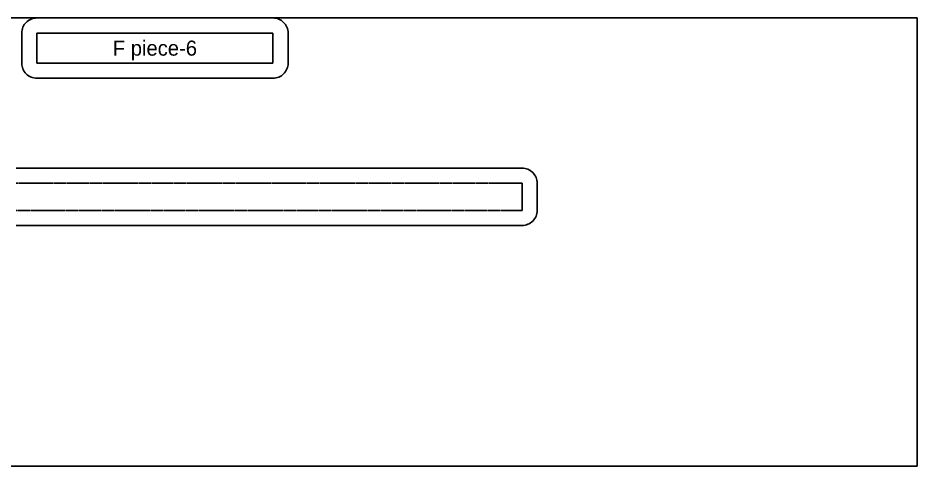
# Model space of a CAD drawing. Header units: millimetres. Extents: x 0 to 1372, y 0 to 297.
# Drawn here: x 776 to 1372, y 0 to 297 of the extents above; entities that cross this region are included whole.
import ezdxf
from ezdxf.enums import TextEntityAlignment as Align

# ---------------------------------------------------------------- set-up
doc = ezdxf.new("R2010")
doc.units = ezdxf.units.MM
doc.linetypes.add('DASHED', pattern=[1.524, 1.27, -0.254])
for name, color, linetype in [('CUT', 7, 'Continuous'), ('LABEL', 3, 'Continuous'), ('STITCH', 1, 'DASHED')]:
    doc.layers.add(name, color=color, linetype=linetype)

msp = doc.modelspace()

# ---------------------------------------------------------------- linework, layer by layer
at = {"layer": 'CUT'}
msp.add_lwpolyline([(778.623, 287.12), (778.623, 285.87), (778.623, 284.62), (778.623, 283.37), (778.623, 282.12), (778.623, 280.87), (778.623, 279.62), (778.623, 278.37), (778.623, 277.12), (778.623, 275.87), (778.623, 274.62), (778.623, 273.37), (778.623, 272.12), (778.623, 270.87), (778.623, 269.62), (778.623, 268.37), (778.623, 267.12), (778.671, 266.14), (778.815, 265.169), (779.053, 264.217), (779.384, 263.293), (779.804, 262.406), (780.308, 261.564), (780.893, 260.776), (781.552, 260.049), (782.279, 259.39), (783.067, 258.805), (783.909, 258.301), (784.796, 257.881), (785.72, 257.551), (786.672, 257.312), (787.643, 257.168), (788.623, 257.12), (789.845, 257.12), (945.024, 257.12), (946.004, 257.168), (946.975, 257.312), (947.927, 257.551), (948.851, 257.881), (949.738, 258.301), (950.58, 258.805), (951.368, 259.39), (952.095, 260.049), (952.754, 260.776), (953.339, 261.564), (953.843, 262.406), (954.263, 263.293), (954.593, 264.217), (954.832, 265.169), (954.976, 266.14), (955.024, 267.12), (955.024, 287.12), (954.976, 288.1), (954.832, 289.071), (954.593, 290.023), (954.263, 290.947), (953.843, 291.834), (953.339, 292.676), (952.754, 293.464), (952.095, 294.191), (951.368, 294.85), (950.58, 295.435), (949.738, 295.939), (948.851, 296.359), (947.927, 296.689), (946.975, 296.928), (946.004, 297.072), (945.024, 297.12), (943.802, 297.12), (942.58, 297.12), (941.358, 297.12), (940.136, 297.12), (938.915, 297.12), (937.693, 297.12), (936.471, 297.12), (934.027, 297.12), (932.805, 297.12), (931.583, 297.12), (929.14, 297.12), (927.918, 297.12), (926.696, 297.12), (924.252, 297.12), (923.03, 297.12), (921.808, 297.12), (920.586, 297.12), (919.364, 297.12), (918.143, 297.12), (916.921, 297.12), (914.477, 297.12), (913.255, 297.12), (912.033, 297.12), (910.811, 297.12), (909.589, 297.12), (908.367, 297.12), (907.146, 297.12), (905.924, 297.12), (904.702, 297.12), (903.48, 297.12), (902.258, 297.12), (901.036, 297.12), (899.814, 297.12), (898.592, 297.12), (897.371, 297.12), (896.149, 297.12), (894.927, 297.12), (893.705, 297.12), (892.483, 297.12), (891.261, 297.12), (890.039, 297.12), (888.817, 297.12), (887.595, 297.12), (886.374, 297.12), (885.152, 297.12), (883.93, 297.12), (882.708, 297.12), (880.264, 297.12), (879.042, 297.12), (877.82, 297.12), (875.377, 297.12), (874.155, 297.12), (872.933, 297.12), (871.711, 297.12), (870.489, 297.12), (869.267, 297.12), (868.045, 297.12), (866.823, 297.12), (865.602, 297.12), (863.158, 297.12), (861.936, 297.12), (860.714, 297.12), (859.492, 297.12), (858.27, 297.12), (855.826, 297.12), (854.605, 297.12), (853.383, 297.12), (852.161, 297.12), (850.939, 297.12), (849.717, 297.12), (848.495, 297.12), (846.051, 297.12), (844.83, 297.12), (843.608, 297.12), (842.386, 297.12), (841.164, 297.12), (838.72, 297.12), (837.498, 297.12), (836.276, 297.12), (835.054, 297.12), (833.833, 297.12), (831.389, 297.12), (830.167, 297.12), (828.945, 297.12), (827.723, 297.12), (824.057, 297.12), (821.614, 297.12), (820.392, 297.12), (819.17, 297.12), (817.948, 297.12), (816.726, 297.12), (815.504, 297.12), (814.282, 297.12), (810.617, 297.12), (809.395, 297.12), (808.173, 297.12), (806.951, 297.12), (804.507, 297.12), (803.285, 297.12), (802.064, 297.12), (800.842, 297.12), (799.62, 297.12), (798.398, 297.12), (797.176, 297.12), (795.954, 297.12), (794.732, 297.12), (793.51, 297.12), (792.288, 297.12), (791.067, 297.12), (789.845, 297.12), (788.623, 297.12), (787.643, 297.072), (786.672, 296.928), (785.72, 296.689), (784.796, 296.359), (783.909, 295.939), (783.067, 295.435), (782.279, 294.85), (781.552, 294.191), (780.893, 293.464), (780.308, 292.676), (779.804, 291.834), (779.384, 290.947), (779.053, 290.023), (778.815, 289.071), (778.671, 288.1)], close=True, dxfattribs=at)
msp.add_lwpolyline([(774.845, 159.519), (776.993, 159.519), (779.142, 159.519), (781.29, 159.519), (783.439, 159.519), (785.587, 159.519), (787.736, 159.519), (789.884, 159.519), (794.181, 159.519), (796.329, 159.519), (798.478, 159.519), (800.626, 159.519), (802.775, 159.519), (804.923, 159.519), (807.072, 159.519), (809.22, 159.519), (811.369, 159.519), (813.517, 159.519), (815.665, 159.519), (817.814, 159.519), (819.962, 159.519), (822.111, 159.519), (824.259, 159.519), (826.408, 159.519), (828.556, 159.519), (830.705, 159.519), (832.853, 159.519), (835.001, 159.519), (837.15, 159.519), (839.298, 159.519), (841.447, 159.519), (843.595, 159.519), (845.744, 159.519), (847.892, 159.519), (850.041, 159.519), (852.189, 159.519), (856.486, 159.519), (858.634, 159.519), (860.783, 159.519), (862.931, 159.519), (865.08, 159.519), (867.228, 159.519), (869.376, 159.519), (871.525, 159.519), (873.673, 159.519), (875.822, 159.519), (877.97, 159.519), (880.119, 159.519), (882.267, 159.519), (884.416, 159.519), (886.564, 159.519), (888.712, 159.519), (890.861, 159.519), (893.009, 159.519), (895.158, 159.519), (897.306, 159.519), (899.455, 159.519), (901.603, 159.519), (903.752, 159.519), (905.9, 159.519), (908.048, 159.519), (910.197, 159.519), (912.345, 159.519), (914.494, 159.519), (916.642, 159.519), (918.791, 159.519), (920.939, 159.519), (923.088, 159.519), (925.236, 159.519), (927.384, 159.519), (929.533, 159.519), (931.681, 159.519), (933.83, 159.519), (935.978, 159.519), (938.127, 159.519), (940.275, 159.519), (942.424, 159.519), (944.572, 159.519), (946.72, 159.519), (948.869, 159.519), (951.017, 159.519), (953.166, 159.519), (955.314, 159.519), (957.463, 159.519), (959.611, 159.519), (961.76, 159.519), (963.908, 159.519), (966.056, 159.519), (968.205, 159.519), (972.502, 159.519), (974.65, 159.519), (976.799, 159.519), (978.947, 159.519), (981.096, 159.519), (983.244, 159.519), (985.392, 159.519), (987.541, 159.519), (989.689, 159.519), (991.838, 159.519), (993.986, 159.519), (996.135, 159.519), (998.283, 159.519), (1000.431, 159.519), (1002.58, 159.519), (1004.728, 159.519), (1006.877, 159.519), (1009.025, 159.519), (1011.174, 159.519), (1013.322, 159.519), (1015.471, 159.519), (1017.619, 159.519), (1019.768, 159.519), (1021.916, 159.519), (1024.064, 159.519), (1026.213, 159.519), (1028.361, 159.519), (1030.51, 159.519), (1032.658, 159.519), (1034.807, 159.519), (1036.955, 159.519), (1039.103, 159.519), (1041.252, 159.519), (1043.4, 159.519), (1045.549, 159.519), (1047.697, 159.519), (1049.846, 159.519), (1051.994, 159.519), (1054.143, 159.519), (1056.291, 159.519), (1058.439, 159.519), (1060.588, 159.519), (1062.736, 159.519), (1064.885, 159.519), (1067.033, 159.519), (1069.182, 159.519), (1071.33, 159.519), (1073.479, 159.519), (1075.627, 159.519), (1077.775, 159.519), (1079.924, 159.519), (1082.072, 159.519), (1084.221, 159.519), (1086.369, 159.519), (1088.518, 159.519), (1092.815, 159.519), (1094.963, 159.519), (1097.111, 159.519), (1099.26, 159.519), (1101.408, 159.519), (1103.557, 159.519), (1105.705, 159.519), (1107.854, 159.519), (1110.002, 159.519), (1110.982, 159.567), (1111.953, 159.711), (1112.905, 159.95), (1113.829, 160.28), (1114.716, 160.7), (1115.558, 161.204), (1116.346, 161.789), (1117.073, 162.448), (1117.732, 163.175), (1118.317, 163.963), (1118.821, 164.805), (1119.241, 165.692), (1119.571, 166.616), (1119.81, 167.568), (1119.954, 168.539), (1120.002, 169.519), (1120.002, 187.519), (1119.954, 188.499), (1119.81, 189.47), (1119.571, 190.422), (1119.241, 191.346), (1118.821, 192.233), (1118.317, 193.075), (1117.732, 193.863), (1117.073, 194.59), (1116.346, 195.249), (1115.558, 195.834), (1114.716, 196.338), (1113.829, 196.758), (1112.905, 197.088), (1111.953, 197.327), (1110.982, 197.471), (1110.002, 197.519), (1107.854, 197.519), (1105.705, 197.519), (1103.557, 197.519), (1094.963, 197.519), (1092.815, 197.519), (1088.518, 197.519), (1086.369, 197.519), (1082.072, 197.519), (1079.924, 197.519), (1077.775, 197.519), (1075.627, 197.519), (1073.479, 197.519), (1071.33, 197.519), (1069.182, 197.519), (1067.033, 197.519), (1064.885, 197.519), (1062.736, 197.519), (1060.588, 197.519), (1058.439, 197.519), (1056.291, 197.519), (1054.143, 197.519), (1051.994, 197.519), (1049.846, 197.519), (1047.697, 197.519), (1045.549, 197.519), (1043.4, 197.519), (1041.252, 197.519), (1036.955, 197.519), (1034.807, 197.519), (1030.51, 197.519), (1028.361, 197.519), (1026.213, 197.519), (1024.064, 197.519), (1021.916, 197.519), (1019.767, 197.519), (1017.619, 197.519), (1013.322, 197.519), (1011.174, 197.519), (1009.025, 197.519), (1004.728, 197.519), (1002.58, 197.519), (1000.431, 197.519), (998.283, 197.519), (996.135, 197.519), (993.986, 197.519), (991.838, 197.519), (985.392, 197.519), (983.244, 197.519), (981.095, 197.519), (978.947, 197.519), (976.799, 197.519), (974.65, 197.519), (972.502, 197.519), (968.205, 197.519), (966.056, 197.519), (961.76, 197.519), (959.611, 197.519), (955.314, 197.519), (953.166, 197.519), (951.017, 197.519), (948.869, 197.519), (946.72, 197.519), (944.572, 197.519), (942.423, 197.519), (940.275, 197.519), (935.978, 197.519), (933.83, 197.519), (931.681, 197.519), (929.533, 197.519), (927.384, 197.519), (925.236, 197.519), (923.088, 197.519), (920.939, 197.519), (916.642, 197.519), (914.494, 197.519), (912.345, 197.519), (910.197, 197.519), (908.048, 197.519), (905.9, 197.519), (903.752, 197.519), (901.603, 197.519), (899.455, 197.519), (897.306, 197.519), (895.158, 197.519), (893.009, 197.519), (890.861, 197.519), (888.712, 197.519), (886.564, 197.519), (884.416, 197.519), (882.267, 197.519), (880.119, 197.519), (875.822, 197.519), (873.673, 197.519), (871.525, 197.519), (869.376, 197.519), (867.228, 197.519), (865.08, 197.519), (862.931, 197.519), (860.783, 197.519), (858.634, 197.519), (856.486, 197.519), (852.189, 197.519), (850.04, 197.519), (847.892, 197.519), (845.744, 197.519), (841.447, 197.519), (839.298, 197.519), (832.853, 197.519), (830.705, 197.519), (828.556, 197.519), (826.408, 197.519), (824.259, 197.519), (822.111, 197.519), (819.962, 197.519), (817.814, 197.519), (815.665, 197.519), (813.517, 197.519), (811.368, 197.519), (809.22, 197.519), (807.072, 197.519), (804.923, 197.519), (802.775, 197.519), (800.626, 197.519), (798.478, 197.519), (796.329, 197.519), (794.181, 197.519), (789.884, 197.519), (787.736, 197.519), (783.439, 197.519), (781.29, 197.519), (779.142, 197.519), (776.993, 197.519), (774.845, 197.519)], dxfattribs=at)
at = {"layer": 'LABEL'}
msp.add_lwpolyline([(0, 297.12), (1371.6, 297.12), (1371.6, 0), (0, 0)], close=True, dxfattribs=at)
at = {"layer": 'STITCH'}
msp.add_lwpolyline([(788.623, 287.12), (789.845, 287.12), (791.067, 287.12), (792.288, 287.12), (793.51, 287.12), (794.732, 287.12), (795.954, 287.12), (797.176, 287.12), (798.398, 287.12), (799.62, 287.12), (800.842, 287.12), (802.064, 287.12), (803.285, 287.12), (804.507, 287.12), (805.729, 287.12), (806.951, 287.12), (808.173, 287.12), (809.395, 287.12), (810.617, 287.12), (811.839, 287.12), (813.061, 287.12), (814.282, 287.12), (815.504, 287.12), (816.726, 287.12), (817.948, 287.12), (819.17, 287.12), (820.392, 287.12), (821.614, 287.12), (822.836, 287.12), (824.057, 287.12), (825.279, 287.12), (826.501, 287.12), (827.723, 287.12), (828.945, 287.12), (830.167, 287.12), (831.389, 287.12), (832.611, 287.12), (833.833, 287.12), (835.054, 287.12), (836.276, 287.12), (837.498, 287.12), (838.72, 287.12), (839.942, 287.12), (841.164, 287.12), (842.386, 287.12), (843.608, 287.12), (844.83, 287.12), (846.051, 287.12), (847.273, 287.12), (848.495, 287.12), (849.717, 287.12), (850.939, 287.12), (852.161, 287.12), (853.383, 287.12), (854.605, 287.12), (855.826, 287.12), (857.048, 287.12), (858.27, 287.12), (859.492, 287.12), (860.714, 287.12), (861.936, 287.12), (863.158, 287.12), (864.38, 287.12), (865.602, 287.12), (866.823, 287.12), (868.045, 287.12), (869.267, 287.12), (870.489, 287.12), (871.711, 287.12), (872.933, 287.12), (874.155, 287.12), (875.377, 287.12), (876.598, 287.12), (877.82, 287.12), (879.042, 287.12), (880.264, 287.12), (881.486, 287.12), (882.708, 287.12), (883.93, 287.12), (885.152, 287.12), (886.374, 287.12), (887.595, 287.12), (888.817, 287.12), (890.039, 287.12), (891.261, 287.12), (892.483, 287.12), (893.705, 287.12), (894.927, 287.12), (896.149, 287.12), (897.371, 287.12), (898.592, 287.12), (899.814, 287.12), (901.036, 287.12), (902.258, 287.12), (903.48, 287.12), (904.702, 287.12), (905.924, 287.12), (907.146, 287.12), (908.367, 287.12), (909.589, 287.12), (910.811, 287.12), (912.033, 287.12), (913.255, 287.12), (914.477, 287.12), (915.699, 287.12), (916.921, 287.12), (918.143, 287.12), (919.364, 287.12), (920.586, 287.12), (921.808, 287.12), (923.03, 287.12), (924.252, 287.12), (925.474, 287.12), (926.696, 287.12), (927.918, 287.12), (929.14, 287.12), (930.361, 287.12), (931.583, 287.12), (932.805, 287.12), (934.027, 287.12), (935.249, 287.12), (936.471, 287.12), (937.693, 287.12), (938.915, 287.12), (940.136, 287.12), (941.358, 287.12), (942.58, 287.12), (943.802, 287.12), (945.024, 287.12), (945.024, 285.87), (945.024, 284.62), (945.024, 283.37), (945.024, 282.12), (945.024, 280.87), (945.024, 279.62), (945.024, 278.37), (945.024, 277.12), (945.024, 275.87), (945.024, 274.62), (945.024, 273.37), (945.024, 272.12), (945.024, 270.87), (945.024, 269.62), (945.024, 268.37), (945.024, 267.12), (943.802, 267.12), (942.58, 267.12), (941.358, 267.12), (940.136, 267.12), (938.915, 267.12), (937.693, 267.12), (936.471, 267.12), (935.249, 267.12), (934.027, 267.12), (932.805, 267.12), (931.583, 267.12), (930.361, 267.12), (929.14, 267.12), (927.918, 267.12), (926.696, 267.12), (925.474, 267.12), (924.252, 267.12), (923.03, 267.12), (921.808, 267.12), (920.586, 267.12), (919.364, 267.12), (918.143, 267.12), (916.921, 267.12), (915.699, 267.12), (914.477, 267.12), (913.255, 267.12), (912.033, 267.12), (910.811, 267.12), (909.589, 267.12), (908.367, 267.12), (907.146, 267.12), (905.924, 267.12), (904.702, 267.12), (903.48, 267.12), (902.258, 267.12), (901.036, 267.12), (899.814, 267.12), (898.592, 267.12), (897.371, 267.12), (896.149, 267.12), (894.927, 267.12), (893.705, 267.12), (892.483, 267.12), (891.261, 267.12), (890.039, 267.12), (888.817, 267.12), (887.595, 267.12), (886.374, 267.12), (885.152, 267.12), (883.93, 267.12), (882.708, 267.12), (881.486, 267.12), (880.264, 267.12), (879.042, 267.12), (877.82, 267.12), (876.598, 267.12), (875.377, 267.12), (874.155, 267.12), (872.933, 267.12), (871.711, 267.12), (870.489, 267.12), (869.267, 267.12), (868.045, 267.12), (866.823, 267.12), (865.602, 267.12), (864.38, 267.12), (863.158, 267.12), (861.936, 267.12), (860.714, 267.12), (859.492, 267.12), (858.27, 267.12), (857.048, 267.12), (855.826, 267.12), (854.605, 267.12), (853.383, 267.12), (852.161, 267.12), (850.939, 267.12), (849.717, 267.12), (848.495, 267.12), (847.273, 267.12), (846.051, 267.12), (844.83, 267.12), (843.608, 267.12), (842.386, 267.12), (841.164, 267.12), (839.942, 267.12), (838.72, 267.12), (837.498, 267.12), (836.276, 267.12), (835.054, 267.12), (833.833, 267.12), (832.611, 267.12), (831.389, 267.12), (830.167, 267.12), (828.945, 267.12), (827.723, 267.12), (826.501, 267.12), (825.279, 267.12), (824.057, 267.12), (822.836, 267.12), (821.614, 267.12), (820.392, 267.12), (819.17, 267.12), (817.948, 267.12), (816.726, 267.12), (815.504, 267.12), (814.282, 267.12), (813.061, 267.12), (811.839, 267.12), (810.617, 267.12), (809.395, 267.12), (808.173, 267.12), (806.951, 267.12), (805.729, 267.12), (804.507, 267.12), (803.285, 267.12), (802.064, 267.12), (800.842, 267.12), (799.62, 267.12), (798.398, 267.12), (797.176, 267.12), (795.954, 267.12), (794.732, 267.12), (793.51, 267.12), (792.288, 267.12), (791.067, 267.12), (789.845, 267.12), (788.623, 267.12), (788.623, 268.37), (788.623, 269.62), (788.623, 270.87), (788.623, 272.12), (788.623, 273.37), (788.623, 274.62), (788.623, 275.87), (788.623, 277.12), (788.623, 278.37), (788.623, 279.62), (788.623, 280.87), (788.623, 282.12), (788.623, 283.37), (788.623, 284.62), (788.623, 285.87)], close=True, dxfattribs=at)
msp.add_lwpolyline([(774.845, 187.519), (776.993, 187.519), (779.142, 187.519), (781.29, 187.519), (783.439, 187.519), (785.587, 187.519), (787.736, 187.519), (789.884, 187.519), (792.033, 187.519), (794.181, 187.519), (796.329, 187.519), (798.478, 187.519), (800.626, 187.519), (802.775, 187.519), (804.923, 187.519), (807.072, 187.519), (809.22, 187.519), (811.368, 187.519), (813.517, 187.519), (815.665, 187.519), (817.814, 187.519), (819.962, 187.519), (822.111, 187.519), (824.259, 187.519), (826.408, 187.519), (828.556, 187.519), (830.705, 187.519), (832.853, 187.519), (835.001, 187.519), (837.15, 187.519), (839.298, 187.519), (841.447, 187.519), (843.595, 187.519), (845.744, 187.519), (847.892, 187.519), (850.04, 187.519), (852.189, 187.519), (854.337, 187.519), (856.486, 187.519), (858.634, 187.519), (860.783, 187.519), (862.931, 187.519), (865.08, 187.519), (867.228, 187.519), (869.376, 187.519), (871.525, 187.519), (873.673, 187.519), (875.822, 187.519), (877.97, 187.519), (880.119, 187.519), (882.267, 187.519), (884.416, 187.519), (886.564, 187.519), (888.712, 187.519), (890.861, 187.519), (893.009, 187.519), (895.158, 187.519), (897.306, 187.519), (899.455, 187.519), (901.603, 187.519), (903.752, 187.519), (905.9, 187.519), (908.048, 187.519), (910.197, 187.519), (912.345, 187.519), (914.494, 187.519), (916.642, 187.519), (918.791, 187.519), (920.939, 187.519), (923.088, 187.519), (925.236, 187.519), (927.384, 187.519), (929.533, 187.519), (931.681, 187.519), (933.83, 187.519), (935.978, 187.519), (938.127, 187.519), (940.275, 187.519), (942.423, 187.519), (944.572, 187.519), (946.72, 187.519), (948.869, 187.519), (951.017, 187.519), (953.166, 187.519), (955.314, 187.519), (957.463, 187.519), (959.611, 187.519), (961.76, 187.519), (963.908, 187.519), (966.056, 187.519), (968.205, 187.519), (970.353, 187.519), (972.502, 187.519), (974.65, 187.519), (976.799, 187.519), (978.947, 187.519), (981.095, 187.519), (983.244, 187.519), (985.392, 187.519), (987.541, 187.519), (989.689, 187.519), (991.838, 187.519), (993.986, 187.519), (996.135, 187.519), (998.283, 187.519), (1000.431, 187.519), (1002.58, 187.519), (1004.728, 187.519), (1006.877, 187.519), (1009.025, 187.519), (1011.174, 187.519), (1013.322, 187.519), (1015.471, 187.519), (1017.619, 187.519), (1019.767, 187.519), (1021.916, 187.519), (1024.064, 187.519), (1026.213, 187.519), (1028.361, 187.519), (1030.51, 187.519), (1032.658, 187.519), (1034.807, 187.519), (1036.955, 187.519), (1039.103, 187.519), (1041.252, 187.519), (1043.4, 187.519), (1045.549, 187.519), (1047.697, 187.519), (1049.846, 187.519), (1051.994, 187.519), (1054.143, 187.519), (1056.291, 187.519), (1058.439, 187.519), (1060.588, 187.519), (1062.736, 187.519), (1064.885, 187.519), (1067.033, 187.519), (1069.182, 187.519), (1071.33, 187.519), (1073.479, 187.519), (1075.627, 187.519), (1077.775, 187.519), (1079.924, 187.519), (1082.072, 187.519), (1084.221, 187.519), (1086.369, 187.519), (1088.518, 187.519), (1090.666, 187.519), (1092.815, 187.519), (1094.963, 187.519), (1097.111, 187.519), (1099.26, 187.519), (1101.408, 187.519), (1103.557, 187.519), (1105.705, 187.519), (1107.854, 187.519), (1110.002, 187.519), (1110.002, 185.269), (1110.002, 183.019), (1110.002, 180.769), (1110.002, 178.519), (1110.002, 176.269), (1110.002, 174.019), (1110.002, 171.769), (1110.002, 169.519), (1107.854, 169.519), (1105.705, 169.519), (1103.557, 169.519), (1101.408, 169.519), (1099.26, 169.519), (1097.111, 169.519), (1094.963, 169.519), (1092.815, 169.519), (1090.666, 169.519), (1088.518, 169.519), (1086.369, 169.519), (1084.221, 169.519), (1082.072, 169.519), (1079.924, 169.519), (1077.775, 169.519), (1075.627, 169.519), (1073.479, 169.519), (1071.33, 169.519), (1069.182, 169.519), (1067.033, 169.519), (1064.885, 169.519), (1062.736, 169.519), (1060.588, 169.519), (1058.439, 169.519), (1056.291, 169.519), (1054.143, 169.519), (1051.994, 169.519), (1049.846, 169.519), (1047.697, 169.519), (1045.549, 169.519), (1043.4, 169.519), (1041.252, 169.519), (1039.103, 169.519), (1036.955, 169.519), (1034.807, 169.519), (1032.658, 169.519), (1030.51, 169.519), (1028.361, 169.519), (1026.213, 169.519), (1024.064, 169.519), (1021.916, 169.519), (1019.767, 169.519), (1017.619, 169.519), (1015.471, 169.519), (1013.322, 169.519), (1011.174, 169.519), (1009.025, 169.519), (1006.877, 169.519), (1004.728, 169.519), (1002.58, 169.519), (1000.431, 169.519), (998.283, 169.519), (996.135, 169.519), (993.986, 169.519), (991.838, 169.519), (989.689, 169.519), (987.541, 169.519), (985.392, 169.519), (983.244, 169.519), (981.095, 169.519), (978.947, 169.519), (976.799, 169.519), (974.65, 169.519), (972.502, 169.519), (970.353, 169.519), (968.205, 169.519), (966.056, 169.519), (963.908, 169.519), (961.76, 169.519), (959.611, 169.519), (957.463, 169.519), (955.314, 169.519), (953.166, 169.519), (951.017, 169.519), (948.869, 169.519), (946.72, 169.519), (944.572, 169.519), (942.423, 169.519), (940.275, 169.519), (938.127, 169.519), (935.978, 169.519), (933.83, 169.519), (931.681, 169.519), (929.533, 169.519), (927.384, 169.519), (925.236, 169.519), (923.088, 169.519), (920.939, 169.519), (918.791, 169.519), (916.642, 169.519), (914.494, 169.519), (912.345, 169.519), (910.197, 169.519), (908.048, 169.519), (905.9, 169.519), (903.752, 169.519), (901.603, 169.519), (899.455, 169.519), (897.306, 169.519), (895.158, 169.519), (893.009, 169.519), (890.861, 169.519), (888.712, 169.519), (886.564, 169.519), (884.416, 169.519), (882.267, 169.519), (880.119, 169.519), (877.97, 169.519), (875.822, 169.519), (873.673, 169.519), (871.525, 169.519), (869.376, 169.519), (867.228, 169.519), (865.08, 169.519), (862.931, 169.519), (860.783, 169.519), (858.634, 169.519), (856.486, 169.519), (854.337, 169.519), (852.189, 169.519), (850.04, 169.519), (847.892, 169.519), (845.744, 169.519), (843.595, 169.519), (841.447, 169.519), (839.298, 169.519), (837.15, 169.519), (835.001, 169.519), (832.853, 169.519), (830.705, 169.519), (828.556, 169.519), (826.408, 169.519), (824.259, 169.519), (822.111, 169.519), (819.962, 169.519), (817.814, 169.519), (815.665, 169.519), (813.517, 169.519), (811.368, 169.519), (809.22, 169.519), (807.072, 169.519), (804.923, 169.519), (802.775, 169.519), (800.626, 169.519), (798.478, 169.519), (796.329, 169.519), (794.181, 169.519), (792.033, 169.519), (789.884, 169.519), (787.736, 169.519), (785.587, 169.519), (783.439, 169.519), (781.29, 169.519), (779.142, 169.519), (776.993, 169.519), (774.845, 169.519)], dxfattribs=at)

# ---------------------------------------------------------------- texts
at = {"layer": 'LABEL'}
msp.add_text('F piece-6', height=10, dxfattribs=at).set_placement((866.823, 277.12), align=Align.MIDDLE_CENTER)

doc.saveas('drawing.dxf')
